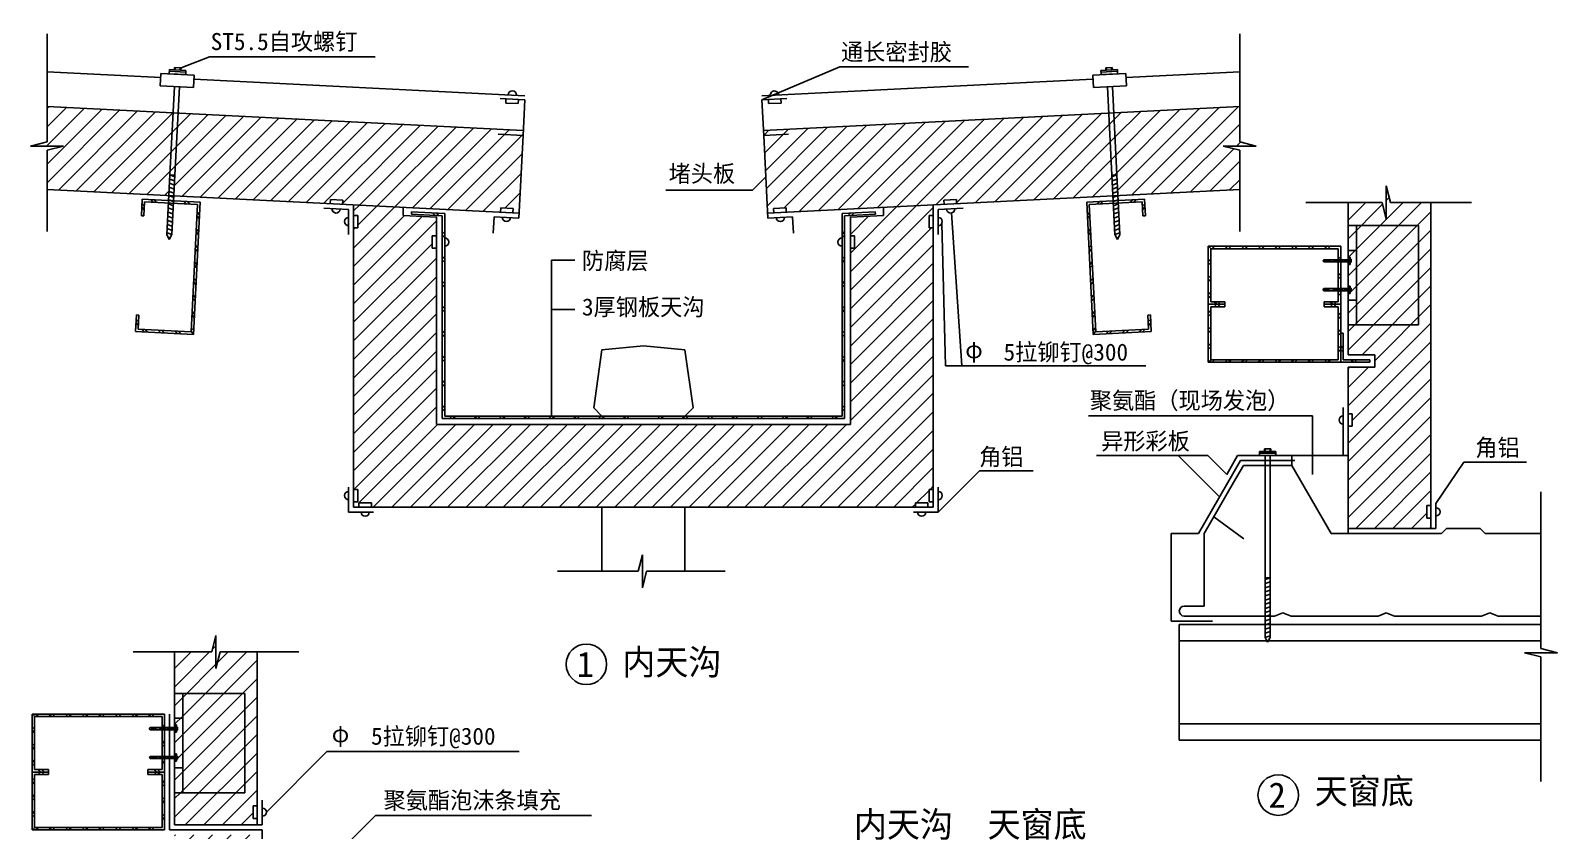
# Model space of a CAD drawing. Header units: metres. Extents: x 4884 to 23396, y 1213 to 25629.
# Drawn here: x 4956 to 23396, y 15963 to 25629 of the extents above; entities that cross this region are included whole.
import ezdxf

# ---------------------------------------------------------------- set-up
doc = ezdxf.new("R2010")
doc.units = ezdxf.units.M
for name, color, linetype in [('1', 2, 'Continuous'), ('2', 3, 'Continuous'), ('4', 5, 'Continuous'), ('5', 6, 'Continuous')]:
    doc.layers.add(name, color=color, linetype=linetype)
pattern_1 = [(45, (0, 0), (-112.2532, 112.2532), [])]

msp = doc.modelspace()

# ---------------------------------------------------------------- hatches: boundary and pattern name
at = {"layer": '5'}
h = msp.add_hatch(dxfattribs=at)
h.set_pattern_fill('U', scale=50)
h.set_pattern_definition(pattern_1)
h.paths.add_polyline_path([(6627.24, 23634.97), (6639.73, 23884.65), (6677.18, 24633.72), (5156.11, 24709.77), (5156.11, 24283.25), (4956.11, 24233.25), (5356.11, 24233.25), (5156.11, 24183.25), (5156.11, 23708.52)])
h.paths.add_polyline_path([(6737.11, 24630.72), (6677.18, 24633.72), (6639.88, 23887.78), (6643.18, 23884.48), (6699.65, 23881.66)])
h.paths.add_polyline_path([(6737.11, 24630.72), (6699.65, 23881.66), (6687.17, 23631.97), (8575.39, 23537.56), (8577.89, 23587.5), (8727.7, 23580), (8725.2, 23530.07), (10632.12, 23434.72), (10634.62, 23484.79), (10784.44, 23477.3), (10781.93, 23427.23), (10855.57, 23423.55), (10857.53, 23425.51), (10904.37, 24362.28), (10907.37, 24422.21)])
h = msp.add_hatch(dxfattribs=at)
h.set_pattern_fill('_U', scale=50)
h.set_pattern_definition(pattern_1)
h.paths.add_polyline_path([(13807.49, 24422.21), (13810.49, 24362.28), (13857.33, 23425.51), (13859.29, 23423.55), (13932.93, 23427.23), (13930.42, 23477.3), (14080.23, 23484.79), (14082.74, 23434.72), (15989.66, 23530.07), (15987.16, 23580), (16136.97, 23587.5), (16139.47, 23537.56), (18027.69, 23631.97), (18015.21, 23881.66), (17977.75, 24630.72)])
h.paths.add_polyline_path([(18037.68, 24633.72), (17977.75, 24630.72), (18015.21, 23881.66), (18071.68, 23884.48), (18074.98, 23887.78)])
h.paths.add_polyline_path([(19558.75, 23708.52), (19558.75, 24183.25), (19358.75, 24233.25), (19758.75, 24233.25), (19558.75, 24283.25), (19558.75, 24709.77), (18037.68, 24633.72), (18075.13, 23884.65), (18087.62, 23634.97)])
h = msp.add_hatch(dxfattribs=at)
h.set_pattern_fill('_U', scale=50)
h.set_pattern_definition(pattern_1)
h.paths.add_polyline_path([(21868.78, 23551.71), (21379.42, 23551.71), (21329.42, 23751.71), (21329.42, 23351.71), (21279.42, 23551.71), (20868.78, 23551.71), (20868.78, 23271.62), (21718.78, 23271.62), (21718.78, 22071.62), (20868.78, 22071.62), (20868.78, 21711.62), (21188.78, 21711.62), (21188.78, 21561.62), (20868.78, 21561.62), (20868.78, 20998.72), (20918.78, 20998.72), (20918.78, 20848.72), (20868.78, 20848.72), (20868.78, 19613.72), (21668.78, 19613.72), (21868.78, 19613.72), (21868.78, 19738.72), (21818.78, 19738.72), (21818.78, 19888.72), (21868.78, 19888.72)])
h.paths.add_polyline_path([(21718.78, 22071.62), (21718.78, 23271.62), (20968.78, 23271.62), (20968.78, 22071.62)])
h.paths.add_polyline_path([(20868.78, 22971.62), (20968.78, 22971.62), (20968.78, 23271.62), (20868.78, 23271.62)])
h.paths.add_polyline_path([(20868.78, 22541.62), (20891.28, 22541.62), (20891.28, 22514.62), (20904.78, 22514.62), (20904.78, 22478.62), (20891.28, 22478.62), (20891.28, 22451.62), (20868.78, 22451.62), (20868.78, 22371.62), (20968.78, 22371.62), (20968.78, 22971.62), (20868.78, 22971.62), (20868.78, 22891.62), (20891.28, 22891.62), (20891.28, 22864.62), (20904.78, 22864.62), (20904.78, 22828.62), (20891.28, 22828.62), (20891.28, 22801.62), (20868.78, 22801.62)])
h.paths.add_polyline_path([(20968.78, 22371.62), (20868.78, 22371.62), (20868.78, 22071.62), (20968.78, 22071.62)])
h = msp.add_hatch(dxfattribs=at)
h.set_pattern_fill('U', scale=50)
h.set_pattern_definition(pattern_1)
h.paths.add_polyline_path([(15642.43, 19870.33), (15642.43, 19920.33), (15807.43, 19920.33), (15807.43, 20085.33), (15857.43, 20085.33), (15857.43, 23246.04), (15807.43, 23246.04), (15807.43, 23396.04), (15857.43, 23396.04), (15857.43, 23523.46), (15257.43, 23493.46), (15257.43, 23393.33), (14857.43, 23373.33), (14857.43, 23147.37), (14907.43, 23147.37), (14907.43, 22997.37), (14857.43, 22997.37), (14857.43, 20870.33), (9857.43, 20870.33), (9857.43, 22997.37), (9807.43, 22997.37), (9807.43, 23147.37), (9857.43, 23147.37), (9857.43, 23373.33), (9457.43, 23393.33), (9457.43, 23437.03), (9398.03, 23496.43), (8857.43, 23523.46), (8857.43, 23396.04), (8907.43, 23396.04), (8907.43, 23246.04), (8857.43, 23246.04), (8857.43, 20085.33), (8907.43, 20085.33), (8907.43, 19920.33), (9072.43, 19920.33), (9072.43, 19870.33)])
h = msp.add_hatch(dxfattribs=at)
h.set_pattern_fill('_U', scale=50)
h.set_pattern_definition(pattern_1)
h.paths.add_polyline_path([(6794.65, 16419.98), (7544.65, 16419.98), (7544.65, 17619.98), (6794.65, 17619.98)])
h.paths.add_polyline_path([(7544.65, 17619.98), (7544.65, 16419.98), (6694.65, 16419.98), (6694.65, 16029.98), (7694.65, 16029.98), (7694.65, 16109.83), (7644.65, 16109.83), (7644.65, 16259.83), (7694.65, 16259.83), (7694.65, 18119.98), (7244.67, 18119.98), (7194.67, 17919.98), (7194.67, 18319.98), (7144.67, 18119.98), (6694.65, 18119.98), (6694.65, 17619.98)])
h.paths.add_polyline_path([(7544.65, 15679.55), (7544.65, 14479.55), (6694.65, 14479.55), (6694.65, 11034.98), (7151.85, 11034.98), (7153.16, 11036.3), (7202.83, 11234.98), (7202.83, 10834.98), (7252.83, 11034.98), (7694.65, 11034.98), (7694.65, 15909.98), (6694.65, 15909.98), (6694.65, 15679.55)])
h.paths.add_polyline_path([(6794.65, 14479.55), (7544.65, 14479.55), (7544.65, 15679.55), (6794.65, 15679.55)])
h = msp.add_hatch(dxfattribs=at)
h.set_pattern_fill('_U', scale=50)
h.set_pattern_definition(pattern_1)
h.paths.add_polyline_path([(6794.65, 17619.98), (6694.65, 17619.98), (6694.65, 17319.98), (6794.65, 17319.98)])
h.paths.add_polyline_path([(6794.65, 17319.98), (6694.65, 17319.98), (6694.65, 17239.98), (6717.15, 17239.98), (6717.15, 17212.98), (6730.65, 17212.98), (6730.65, 17176.98), (6717.15, 17176.98), (6717.15, 17149.98), (6694.65, 17149.98), (6694.65, 16889.98), (6717.15, 16889.98), (6717.15, 16862.98), (6730.65, 16862.98), (6730.65, 16826.98), (6717.15, 16826.98), (6717.15, 16799.98), (6694.65, 16799.98), (6694.65, 16719.98), (6794.65, 16719.98)])
h.paths.add_polyline_path([(6794.65, 16719.98), (6694.65, 16719.98), (6694.65, 16419.98), (6794.65, 16419.98)])
h.paths.add_polyline_path([(6794.65, 15679.55), (6694.65, 15679.55), (6694.65, 15379.55), (6794.65, 15379.55)])
h.paths.add_polyline_path([(6794.65, 15379.55), (6694.65, 15379.55), (6694.65, 15299.55), (6717.15, 15299.55), (6717.15, 15272.55), (6730.65, 15272.55), (6730.65, 15236.55), (6717.15, 15236.55), (6717.15, 15209.55), (6694.65, 15209.55), (6694.65, 14949.55), (6717.15, 14949.55), (6717.15, 14922.55), (6730.65, 14922.55), (6730.65, 14886.55), (6717.15, 14886.55), (6717.15, 14859.55), (6694.65, 14859.55), (6694.65, 14779.55), (6794.65, 14779.55)])
h.paths.add_polyline_path([(6794.65, 14779.55), (6694.65, 14779.55), (6694.65, 14479.55), (6794.65, 14479.55)])

# ---------------------------------------------------------------- linework, layer by layer
for p, q in [((6639.73, 23884.65), (6693.16, 24953.32)), ((6699.65, 23881.66), (6753.09, 24950.32)), ((18015.21, 23881.66), (17961.77, 24950.32)), ((18075.13, 23884.65), (18021.7, 24953.32)), ((10925.84, 24791.75), (10626.22, 24806.73)), ((10904.37, 24362.28), (10925.84, 24791.75)), ((13789.01, 24791.75), (14088.64, 24806.73)), ((13810.49, 24362.28), (13789.01, 24791.75)), ((6643.18, 23884.48), (6639.88, 23887.78)), ((18071.68, 23884.48), (18074.98, 23887.78)), ((21718.78, 23271.62), (20868.78, 23271.62)), ((20968.78, 22071.62), (20968.78, 23271.62)), ((21718.78, 22071.62), (21718.78, 23271.62)), ((20968.78, 22971.62), (20868.78, 22971.62)), ((20968.78, 22371.62), (20868.78, 22371.62)), ((21718.78, 22071.62), (20868.78, 22071.62)), ((19866.34, 19017.12), (19866.34, 20493.72)), ((19926.34, 19017.12), (19926.34, 20493.72)), ((7544.65, 17619.98), (6694.65, 17619.98)), ((6794.65, 16419.98), (6794.65, 17619.98)), ((7544.65, 16419.98), (7544.65, 17619.98)), ((6794.65, 17319.98), (6694.65, 17319.98)), ((6794.65, 16719.98), (6694.65, 16719.98)), ((7544.65, 16419.98), (6694.65, 16419.98))]:
    msp.add_line(p, q)
at = {"layer": '1'}
for p, q in [((10907.37, 24422.21), (5156.11, 24709.77)), ((13807.49, 24422.21), (19558.75, 24709.77)), ((10904.37, 24362.28), (10604.75, 24377.26)), ((10904.37, 24362.28), (10854.43, 23363.53)), ((13810.49, 24362.28), (14110.11, 24377.26)), ((13810.49, 24362.28), (13860.43, 23363.53)), ((10857.43, 23423.46), (5156.11, 23708.52)), ((13857.43, 23423.46), (19558.75, 23708.52)), ((8797.43, 23466.38), (8497.43, 23481.38)), ((8797.43, 23466.38), (8797.43, 23166.01)), ((8857.43, 23523.46), (8857.43, 19870.33)), ((9457.43, 23493.46), (9457.43, 23393.33)), ((15257.43, 23493.46), (15257.43, 23393.33)), ((15857.43, 23523.46), (15857.43, 19870.33)), ((15917.43, 23466.38), (16217.43, 23481.38)), ((15917.43, 23466.38), (15917.43, 23166.01)), ((20868.78, 21711.62), (20868.78, 23551.71)), ((21868.78, 19613.72), (21868.78, 23551.71)), ((9857.43, 23373.33), (9457.43, 23393.33)), ((9857.43, 23373.33), (9857.43, 20870.33)), ((10554.81, 23378.51), (10544.82, 23178.76)), ((10854.43, 23363.53), (10554.81, 23378.51)), ((13860.43, 23363.53), (14160.05, 23378.51)), ((14160.05, 23378.51), (14170.04, 23178.76)), ((14857.43, 23373.33), (15257.43, 23393.33)), ((14857.43, 23373.33), (14857.43, 20870.33)), ((20868.78, 19613.72), (20868.78, 21561.62)), ((20808.78, 20493.72), (20808.78, 21073.72)), ((9857.43, 20870.33), (14857.43, 20870.33)), ((19533.46, 20493.72), (19402.1, 20266.22)), ((19533.46, 20493.72), (20808.78, 20493.72)), ((19568.1, 20433.72), (19060, 19553.72)), ((19602.74, 20373.72), (19484.37, 20168.72)), ((19568.1, 20433.72), (20224.58, 20433.72)), ((19602.74, 20373.72), (20189.94, 20373.72)), ((20189.94, 20373.72), (20663.39, 19553.72)), ((8797.43, 20110.33), (8797.43, 19810.33)), ((15917.43, 20110.33), (15917.43, 19810.33)), ((8797.43, 19810.33), (9097.43, 19810.33)), ((8857.43, 19870.33), (15857.43, 19870.33)), ((15917.43, 19810.33), (15617.43, 19810.33)), ((21928.78, 19613.72), (21928.78, 19913.72)), ((18729.29, 18494.29), (18729.29, 19553.72)), ((19060, 19553.72), (18729.29, 19553.72)), ((20663.39, 19553.72), (21994.74, 19553.72)), ((21668.78, 19613.72), (21928.78, 19613.72)), ((22054.74, 19613.72), (21994.74, 19553.72)), ((22054.74, 19613.72), (22464.74, 19613.72)), ((22464.74, 19613.72), (22524.74, 19553.72)), ((22524.74, 19553.72), (23196.34, 19553.72)), ((19129.29, 19013.72), (19129.29, 18673.72)), ((18889.29, 18673.72), (19129.29, 18673.72)), ((19229.29, 18494.29), (18729.29, 18494.29)), ((18889.29, 18553.72), (19979.29, 18553.72)), ((19979.29, 18553.72), (20079.29, 18593.72)), ((20079.29, 18593.72), (20179.29, 18553.72)), ((20179.29, 18553.72), (21229.29, 18553.72)), ((21229.29, 18553.72), (21329.29, 18593.72)), ((21329.29, 18593.72), (21429.29, 18553.72)), ((21429.29, 18553.72), (22479.29, 18553.72)), ((22479.29, 18553.72), (22579.29, 18593.72)), ((22579.29, 18593.72), (22679.29, 18553.72)), ((22679.29, 18553.72), (23196.34, 18553.72)), ((6694.65, 18119.98), (6694.65, 16029.98)), ((7694.65, 18119.98), (7694.65, 16029.98)), ((6634.65, 17369.98), (6634.65, 15969.98)), ((7754.65, 16329.98), (7754.65, 16029.98)), ((7754.65, 15969.98), (6634.65, 15969.98)), ((7754.65, 16029.98), (7454.65, 16029.98)), ((7754.65, 15969.98), (7754.65, 15014.98))]:
    msp.add_line(p, q, dxfattribs=at)
msp.add_arc((18889.29, 18613.72), 60, 90, 270, dxfattribs=at)
at = {"layer": '2'}
for p, q in [((5156.11, 25590.49), (5156.11, 24283.25)), ((19558.75, 25590.49), (19558.75, 24283.25)), ((6774.56, 25179.54), (7116.21, 25309.9)), ((9116.41, 25309.9), (7116.21, 25309.9)), ((6528.37, 25061.68), (5156.11, 25130.3)), ((6523.37, 24961.81), (6530.86, 25111.62)), ((6530.86, 25111.62), (6930.36, 25091.65)), ((6633.24, 25156.56), (6630.74, 25106.63)), ((6830.49, 25096.64), (6630.74, 25106.63)), ((6831.99, 25126.6), (6632.24, 25136.59)), ((6832.99, 25146.58), (6633.24, 25156.56)), ((6694.66, 25183.53), (6693.16, 25153.57)), ((6774.56, 25179.54), (6694.66, 25183.53)), ((6704.65, 25183.03), (6703.15, 25153.07)), ((6764.57, 25180.03), (6763.07, 25150.07)), ((6774.56, 25179.54), (6773.06, 25149.57)), ((6832.99, 25146.58), (6830.49, 25096.64)), ((6922.87, 24941.83), (6930.36, 25091.65)), ((13789.01, 24791.75), (14731.38, 25188.9)), ((16283.46, 25188.9), (14731.38, 25188.9)), ((18184, 25111.62), (17784.49, 25091.65)), ((17791.99, 24941.83), (17784.49, 25091.65)), ((17881.87, 25146.58), (18081.62, 25156.56)), ((17881.87, 25146.58), (17884.37, 25096.64)), ((17882.87, 25126.6), (18082.62, 25136.59)), ((17884.37, 25096.64), (18084.12, 25106.63)), ((17940.3, 25179.54), (18020.2, 25183.53)), ((17940.3, 25179.54), (17941.8, 25149.57)), ((17950.29, 25180.03), (17951.79, 25150.07)), ((18010.21, 25183.03), (18011.71, 25153.07)), ((18020.2, 25183.53), (18021.7, 25153.57)), ((18081.62, 25156.56), (18084.12, 25106.63)), ((18191.49, 24961.81), (18184, 25111.62)), ((18186.49, 25061.68), (19558.75, 25130.3)), ((6523.37, 24961.81), (6922.87, 24941.83)), ((10925.84, 24841.81), (6927.87, 25041.71)), ((13789.01, 24841.81), (17786.99, 25041.71)), ((18191.49, 24961.81), (17791.99, 24941.83)), ((10697.7, 24803.22), (10695.2, 24753.28)), ((10845.02, 24745.79), (10695.2, 24753.28)), ((10847.51, 24795.73), (10845.02, 24745.79)), ((13867.35, 24795.73), (13869.84, 24745.79)), ((13869.84, 24745.79), (14019.66, 24753.28)), ((14017.16, 24803.22), (14019.66, 24753.28)), ((4956.11, 24233.25), (5156.11, 24283.25)), ((4956.11, 24233.25), (5356.11, 24233.25)), ((5156.11, 24183.25), (5356.11, 24233.25)), ((5156.11, 24183.25), (5156.11, 23199.27)), ((5156.11, 24183.25), (5156.11, 23199.27)), ((19558.75, 24183.25), (19358.75, 24233.25)), ((19758.75, 24233.25), (19358.75, 24233.25)), ((19758.75, 24233.25), (19558.75, 24283.25)), ((19558.75, 24183.25), (19558.75, 23199.27)), ((19558.75, 24183.25), (19558.75, 23199.27)), ((6639.73, 23884.65), (6603.77, 23165.55)), ((6696.16, 23811.74), (6637.23, 23834.72)), ((6698.65, 23861.68), (6639.73, 23884.65)), ((6639.73, 23884.65), (6699.65, 23881.66)), ((6699.65, 23881.66), (6663.7, 23162.56)), ((13835.46, 23862.91), (13673.41, 23700.86)), ((18075.13, 23884.65), (18015.21, 23881.66)), ((18015.21, 23881.66), (18051.16, 23162.56)), ((18016.21, 23861.68), (18075.13, 23884.65)), ((18018.7, 23811.74), (18077.63, 23834.72)), ((18075.13, 23884.65), (18111.09, 23165.55)), ((6686.17, 23611.99), (6627.24, 23634.97)), ((6688.67, 23661.93), (6629.74, 23684.9)), ((6691.16, 23711.87), (6632.24, 23734.84)), ((6693.66, 23761.81), (6634.73, 23784.78)), ((12626.82, 23700.86), (13673.41, 23700.86)), ((18021.2, 23761.81), (18080.13, 23784.78)), ((18023.7, 23711.87), (18082.62, 23734.84)), ((18026.19, 23661.93), (18085.12, 23684.9)), ((18028.69, 23611.99), (18087.62, 23634.97)), ((21379.42, 23551.71), (21329.42, 23751.71)), ((21329.42, 23351.71), (21329.42, 23751.71)), ((6676.18, 23412.24), (6617.26, 23435.21)), ((6678.68, 23462.18), (6619.75, 23485.15)), ((6681.18, 23512.12), (6622.25, 23535.09)), ((6683.67, 23562.06), (6624.75, 23585.03)), ((8575.39, 23537.56), (8577.89, 23587.5)), ((8577.89, 23587.5), (8727.7, 23580)), ((8725.2, 23530.07), (8727.7, 23580)), ((10632.13, 23434.86), (10634.62, 23484.79)), ((10634.62, 23484.79), (10784.44, 23477.3)), ((10781.94, 23427.36), (10784.44, 23477.3)), ((14080.23, 23484.79), (13930.42, 23477.3)), ((13932.92, 23427.36), (13930.42, 23477.3)), ((14082.73, 23434.86), (14080.23, 23484.79)), ((16136.97, 23587.5), (15987.16, 23580)), ((15989.66, 23530.07), (15987.16, 23580)), ((16076.89, 23424.79), (16204.72, 21577.65)), ((16139.47, 23537.56), (16136.97, 23587.5)), ((18031.19, 23562.06), (18090.11, 23585.03)), ((18033.68, 23512.12), (18092.61, 23535.09)), ((18036.18, 23462.18), (18095.11, 23485.15)), ((18038.68, 23412.24), (18097.6, 23435.21)), ((20358.15, 23551.71), (21279.42, 23551.71)), ((21329.42, 23351.71), (21279.42, 23551.71)), ((21379.42, 23551.71), (22358.15, 23551.71)), ((21379.42, 23551.71), (22358.15, 23551.71)), ((6666.19, 23212.49), (6607.27, 23235.46)), ((6668.69, 23262.43), (6609.76, 23285.4)), ((6671.19, 23312.37), (6612.26, 23335.34)), ((6673.68, 23362.31), (6614.76, 23385.28)), ((8857.43, 23396.04), (8907.43, 23396.04)), ((8857.43, 23246.04), (8907.43, 23246.04)), ((8907.43, 23396.04), (8907.43, 23246.04)), ((15807.43, 23396.04), (15807.43, 23246.04)), ((15857.43, 23396.04), (15807.43, 23396.04)), ((15857.43, 23246.04), (15807.43, 23246.04)), ((15960.53, 23295.84), (16004.05, 21577.65)), ((18041.17, 23362.31), (18100.1, 23385.28)), ((18043.67, 23312.37), (18102.6, 23335.34)), ((18046.17, 23262.43), (18105.09, 23285.4)), ((18048.66, 23212.49), (18107.59, 23235.46)), ((6630.74, 23104.13), (6603.77, 23165.55)), ((6663.7, 23162.56), (6604.77, 23185.53)), ((6640.16, 23120.82), (6619.95, 23128.7)), ((6663.7, 23162.56), (6630.74, 23104.13)), ((9807.43, 22997.37), (9807.43, 23147.37)), ((9857.43, 23147.37), (9807.43, 23147.37)), ((14857.43, 23147.37), (14907.43, 23147.37)), ((14907.43, 22997.37), (14907.43, 23147.37)), ((18051.16, 23162.56), (18110.09, 23185.53)), ((18051.16, 23162.56), (18084.12, 23104.13)), ((18074.7, 23120.82), (18094.91, 23128.7)), ((18084.12, 23104.13), (18111.09, 23165.55)), ((9857.43, 22997.37), (9807.43, 22997.37)), ((14857.43, 22997.37), (14907.43, 22997.37)), ((20891.28, 22891.62), (20868.78, 22891.62)), ((20868.78, 22891.62), (20868.78, 22801.62)), ((20882.28, 22891.62), (20882.28, 22801.62)), ((20891.28, 22891.62), (20891.28, 22801.62)), ((11248.32, 22856.39), (11528.39, 22856.39)), ((11248.32, 20970.33), (11248.32, 22856.39)), ((20576.28, 22860.12), (20561.28, 22846.62)), ((20561.28, 22846.62), (20576.28, 22833.12)), ((20689.12, 22833.12), (20568.78, 22853.37)), ((20868.78, 22860.12), (20576.28, 22860.12)), ((20868.78, 22833.12), (20576.28, 22833.12)), ((20689.12, 22860.12), (20689.12, 22833.12)), ((20891.28, 22801.62), (20868.78, 22801.62)), ((20904.78, 22864.62), (20891.28, 22864.62)), ((20904.78, 22860.12), (20891.28, 22860.12)), ((20904.78, 22833.12), (20891.28, 22833.12)), ((20904.78, 22828.62), (20891.28, 22828.62)), ((20904.78, 22864.62), (20904.78, 22828.62)), ((20576.28, 22510.12), (20561.28, 22496.62)), ((20689.12, 22483.12), (20568.78, 22503.37)), ((20868.78, 22510.12), (20576.28, 22510.12)), ((20689.12, 22510.12), (20689.12, 22483.12)), ((20891.28, 22541.62), (20868.78, 22541.62)), ((20868.78, 22541.62), (20868.78, 22451.62)), ((20882.28, 22541.62), (20882.28, 22451.62)), ((20891.28, 22541.62), (20891.28, 22451.62)), ((20904.78, 22514.62), (20891.28, 22514.62)), ((20904.78, 22510.12), (20891.28, 22510.12)), ((20904.78, 22514.62), (20904.78, 22478.62)), ((20561.28, 22496.62), (20576.28, 22483.12)), ((20868.78, 22483.12), (20576.28, 22483.12)), ((20891.28, 22451.62), (20868.78, 22451.62)), ((20904.78, 22483.12), (20891.28, 22483.12)), ((20904.78, 22478.62), (20891.28, 22478.62)), ((11248.32, 22256.39), (11528.39, 22256.39)), ((11757.43, 21070.33), (11857.43, 21770.33)), ((11857.43, 21770.33), (12357.43, 21820.33)), ((12357.43, 21820.33), (12857.43, 21770.33)), ((12857.43, 21770.33), (12957.43, 21070.33)), ((16004.05, 21577.65), (18426.47, 21577.65)), ((11857.43, 20970.33), (11757.43, 21070.33)), ((12957.62, 21069.02), (12857.62, 20969.02)), ((17732.74, 20974.95), (20437.42, 20974.95)), ((20437.42, 20974.95), (20437.42, 20262.75)), ((20868.78, 20998.72), (20918.78, 20998.72)), ((20868.78, 20848.72), (20918.78, 20848.72)), ((20918.78, 20848.72), (20918.78, 20998.72)), ((17829.45, 20493.72), (19174.6, 20493.72)), ((19314.05, 19993.72), (18814.05, 20493.72)), ((19402.1, 20266.22), (19174.6, 20493.72)), ((19796.34, 20543.72), (19996.34, 20543.72)), ((19796.34, 20543.72), (19796.34, 20493.72)), ((19796.34, 20523.72), (19996.34, 20523.72)), ((19796.34, 20493.72), (19996.34, 20493.72)), ((19856.34, 20573.72), (19856.34, 20543.72)), ((19856.34, 20573.72), (19936.34, 20573.72)), ((19866.34, 20573.72), (19866.34, 20543.72)), ((19926.34, 20573.72), (19926.34, 20543.72)), ((19936.34, 20573.72), (19936.34, 20543.72)), ((19996.34, 20543.72), (19996.34, 20493.72)), ((15917.43, 19810.33), (16417.43, 20310.33)), ((16417.43, 20310.33), (17064.71, 20310.33)), ((21928.78, 19913.72), (22265.81, 20413.72)), ((23024.03, 20413.72), (22265.81, 20413.72)), ((19484.37, 20168.72), (19129.29, 19553.72)), ((8857.43, 20085.33), (8907.43, 20085.33)), ((8857.43, 19935.33), (8907.43, 19935.33)), ((8907.43, 20085.33), (8907.43, 19935.33)), ((8922.43, 19870.33), (8922.43, 19920.33)), ((8922.43, 19920.33), (9072.43, 19920.33)), ((9072.43, 19870.33), (9072.43, 19920.33)), ((15792.43, 19920.33), (15642.43, 19920.33)), ((15642.43, 19870.33), (15642.43, 19920.33)), ((15792.43, 19870.33), (15792.43, 19920.33)), ((15857.43, 20085.33), (15807.43, 20085.33)), ((15807.43, 20085.33), (15807.43, 19935.33)), ((15857.43, 19935.33), (15807.43, 19935.33)), ((23196.34, 20053.72), (23196.34, 18160.87)), ((11857.43, 19870.33), (11857.43, 19095.1)), ((12857.43, 19870.33), (12857.43, 19095.1)), ((21818.78, 19888.72), (21818.78, 19738.72)), ((21868.78, 19888.72), (21818.78, 19888.72)), ((21868.78, 19738.72), (21818.78, 19738.72)), ((19129.29, 19013.72), (19129.29, 19553.72)), ((21668.78, 19613.72), (20868.78, 19613.72)), ((12345.15, 19295.1), (12295.15, 19095.1)), ((12345.15, 19295.1), (12345.15, 18895.1)), ((11321.66, 19095.1), (12295.15, 19095.1)), ((12395.15, 19095.1), (12345.15, 18895.1)), ((12395.15, 19095.1), (13321.66, 19095.1)), ((12395.15, 19095.1), (13345.13, 19095.1)), ((19866.34, 19017.12), (19866.34, 18297.12)), ((19866.34, 18997.12), (19926.34, 19017.12)), ((19926.34, 19017.12), (19866.34, 19017.12)), ((19926.34, 19017.12), (19926.34, 18297.12)), ((19866.34, 18947.12), (19926.34, 18967.12)), ((19866.34, 18897.12), (19926.34, 18917.12)), ((19866.34, 18847.12), (19926.34, 18867.12)), ((19866.34, 18797.12), (19926.34, 18817.12)), ((19866.34, 18747.12), (19926.34, 18767.12)), ((19866.34, 18697.12), (19926.34, 18717.12)), ((19866.34, 18647.12), (19926.34, 18667.12)), ((18829.29, 18453.72), (23196.34, 18453.72)), ((18829.29, 17053.72), (18829.29, 18453.72)), ((19866.34, 18597.12), (19926.34, 18617.12)), ((19866.34, 18547.12), (19926.34, 18567.12)), ((19866.34, 18497.12), (19926.34, 18517.12)), ((19866.34, 18447.12), (19926.34, 18467.12)), ((7194.67, 18319.98), (7144.67, 18119.98)), ((7194.67, 18319.98), (7194.67, 17919.98)), ((19866.34, 18397.12), (19926.34, 18417.12)), ((19866.34, 18347.12), (19926.34, 18367.12)), ((19866.34, 18297.12), (19926.34, 18317.12)), ((19866.34, 18297.12), (19896.34, 18237.12)), ((19887.77, 18254.26), (19908.34, 18261.12)), ((19896.34, 18237.12), (19926.34, 18297.12)), ((6194.65, 18119.98), (7144.67, 18119.98)), ((7244.67, 18119.98), (7194.67, 17919.98)), ((7244.67, 18119.98), (8194.65, 18119.98)), ((7244.67, 18119.98), (8194.65, 18119.98)), ((18829.29, 18253.72), (23196.34, 18253.72)), ((23196.34, 18060.87), (22996.34, 18110.87)), ((23396.34, 18110.87), (22996.34, 18110.87)), ((23396.34, 18110.87), (23196.34, 18160.87)), ((23196.34, 18060.87), (23196.34, 16553.72)), ((23196.34, 18060.87), (23196.34, 17076.88)), ((6402.15, 17208.48), (6387.15, 17194.98)), ((6387.15, 17194.98), (6402.15, 17181.48)), ((6514.98, 17181.48), (6394.65, 17201.73)), ((6694.65, 17208.48), (6402.15, 17208.48)), ((6694.65, 17181.48), (6402.15, 17181.48)), ((6514.98, 17208.48), (6514.98, 17181.48)), ((6717.15, 17239.98), (6694.65, 17239.98)), ((6694.65, 17239.98), (6694.65, 17149.98)), ((6717.15, 17149.98), (6694.65, 17149.98)), ((6708.15, 17239.98), (6708.15, 17149.98)), ((6717.15, 17239.98), (6717.15, 17149.98)), ((6730.65, 17212.98), (6717.15, 17212.98)), ((6730.65, 17208.48), (6717.15, 17208.48)), ((6730.65, 17181.48), (6717.15, 17181.48)), ((6730.65, 17176.98), (6717.15, 17176.98)), ((6730.65, 17212.98), (6730.65, 17176.98)), ((18829.29, 17253.72), (23196.34, 17253.72)), ((18829.29, 17053.72), (23196.34, 17053.72)), ((6402.15, 16858.48), (6387.15, 16844.98)), ((6387.15, 16844.98), (6402.15, 16831.48)), ((6514.98, 16831.48), (6394.65, 16851.73)), ((6694.65, 16858.48), (6402.15, 16858.48)), ((6694.65, 16831.48), (6402.15, 16831.48)), ((6514.98, 16858.48), (6514.98, 16831.48)), ((6717.15, 16889.98), (6694.65, 16889.98)), ((6694.65, 16889.98), (6694.65, 16799.98)), ((6717.15, 16799.98), (6694.65, 16799.98)), ((6708.15, 16889.98), (6708.15, 16799.98)), ((6717.15, 16889.98), (6717.15, 16799.98)), ((6730.65, 16862.98), (6717.15, 16862.98)), ((6730.65, 16858.48), (6717.15, 16858.48)), ((6730.65, 16831.48), (6717.15, 16831.48)), ((6730.65, 16826.98), (6717.15, 16826.98)), ((6730.65, 16862.98), (6730.65, 16826.98)), ((7804.56, 16184.83), (8536.19, 16916.46)), ((8536.19, 16916.46), (10857.49, 16916.46)), ((7644.65, 16259.83), (7644.65, 16109.83)), ((7694.65, 16259.83), (7644.65, 16259.83)), ((7694.65, 16109.83), (7644.65, 16109.83)), ((7826.54, 14848.53), (9123, 16144.98)), ((9123, 16144.98), (11729.78, 16144.98))]:
    msp.add_line(p, q, dxfattribs=at)
for centre, start, end in [((10775.1, 24849.35), 357.14, 177.14), ((13939.76, 24849.35), 2.86, 182.86), ((8647.3, 23473.91), 177.14, 357.14), ((16067.56, 23473.91), 182.86, 2.86), ((8797.52, 23321.04), 90, 270), ((10704.04, 23371.19), 177.14, 357.14), ((14010.82, 23371.19), 182.86, 2.86), ((15917.34, 23321.04), 270, 90), ((9957.43, 23072.37), 270, 90), ((14757.43, 23072.37), 90, 270), ((20808.78, 20923.72), 90, 270), ((8797.43, 20010.33), 90, 270), ((15917.43, 20010.33), 270, 90), ((8997.43, 19810.33), 180, 0), ((15717.43, 19810.33), 180, 0), ((21928.78, 19813.72), 270, 90), ((7754.56, 16184.83), 270, 90)]:
    msp.add_arc(centre, 50, start, end, dxfattribs=at)
at = {"layer": '4'}
for centre in [(11668.68, 17971.06), (20024.62, 16390.99)]:
    msp.add_circle(centre, 244.99, dxfattribs=at)
at = {"layer": '5'}
for p, q in [((6304.65, 23591.02), (6294.66, 23391.27)), ((6328.29, 23463.19), (6299.83, 23494.65)), ((6330.41, 23505.56), (6301.95, 23537.03)), ((7003.77, 23556.06), (6304.65, 23591.02)), ((6333.11, 23559.56), (6324.62, 23389.77)), ((6972.31, 23527.6), (6333.11, 23559.56)), ((6436.49, 23554.39), (6408.03, 23585.85)), ((6478.87, 23552.27), (6450.4, 23583.73)), ((6835.99, 23534.42), (6807.53, 23565.88)), ((6878.37, 23532.3), (6849.9, 23563.76)), ((6972.31, 23527.6), (6895.41, 21989.52)), ((7003.77, 23556.06), (6923.87, 21958.06)), ((6996.08, 23402.19), (6967.61, 23433.65)), ((9557.43, 23438.39), (9555.93, 23408.43)), ((9957.43, 23418.39), (9557.43, 23438.39)), ((9844.06, 23394.02), (9812.44, 23425.64)), ((9888.72, 23391.79), (9857.1, 23423.41)), ((14757.43, 23418.39), (15157.43, 23438.39)), ((14826.14, 23391.79), (14857.76, 23423.41)), ((14870.8, 23394.02), (14902.42, 23425.64)), ((15157.43, 23438.39), (15158.93, 23408.43)), ((17711.09, 23556.06), (18410.21, 23591.02)), ((17711.09, 23556.06), (17790.99, 21958.06)), ((17718.78, 23402.19), (17747.24, 23433.65)), ((17742.55, 23527.6), (18381.75, 23559.56)), ((17742.55, 23527.6), (17819.45, 21989.52)), ((17836.49, 23532.3), (17864.96, 23563.76)), ((17878.87, 23534.42), (17907.33, 23565.88)), ((18235.99, 23552.27), (18264.46, 23583.73)), ((18278.37, 23554.39), (18306.83, 23585.85)), ((18381.75, 23559.56), (18390.24, 23389.77)), ((18384.45, 23505.56), (18412.91, 23537.03)), ((18386.57, 23463.19), (18415.03, 23494.65)), ((18410.21, 23591.02), (18420.2, 23391.27)), ((6324.62, 23389.77), (6294.66, 23391.27)), ((6993.96, 23359.82), (6965.5, 23391.28)), ((9927.43, 23389.86), (9555.93, 23408.43)), ((9927.43, 23389.86), (9927.43, 20940.33)), ((9957.43, 23418.39), (9957.43, 20970.33)), ((14757.43, 23418.39), (14757.43, 20970.33)), ((14787.43, 23389.86), (15158.93, 23408.43)), ((14787.43, 23389.86), (14787.43, 20940.33)), ((17720.9, 23359.82), (17749.36, 23391.28)), ((18390.24, 23389.77), (18420.2, 23391.27)), ((6983.97, 23160.07), (6955.51, 23191.53)), ((6986.09, 23202.44), (6957.63, 23233.9)), ((9957.43, 23170.33), (9927.43, 23200.33)), ((9957.43, 23127.91), (9927.43, 23157.91)), ((14757.43, 23170.33), (14787.43, 23200.33)), ((14757.43, 23127.91), (14787.43, 23157.91)), ((17728.77, 23202.44), (17757.23, 23233.9)), ((17730.89, 23160.07), (17759.35, 23191.53)), ((6973.98, 22960.32), (6945.52, 22991.78)), ((6976.1, 23002.69), (6947.64, 23034.15)), ((9957.43, 22870.33), (9927.43, 22900.33)), ((14757.43, 22870.33), (14787.43, 22900.33)), ((17738.76, 23002.69), (17767.22, 23034.15)), ((17740.87, 22960.32), (17769.34, 22991.78)), ((19178.78, 23021.62), (19178.78, 22321.62)), ((20778.78, 23021.62), (19178.78, 23021.62)), ((19178.78, 22867.56), (19208.78, 22837.56)), ((19182.29, 23021.62), (19212.29, 22991.62)), ((19208.78, 22991.62), (19208.78, 22351.62)), ((20748.78, 22991.62), (19208.78, 22991.62)), ((19224.72, 23021.62), (19254.72, 22991.62)), ((19382.29, 23021.62), (19412.29, 22991.62)), ((19424.72, 23021.62), (19454.72, 22991.62)), ((19582.29, 23021.62), (19612.29, 22991.62)), ((19624.72, 23021.62), (19654.72, 22991.62)), ((19782.29, 23021.62), (19812.29, 22991.62)), ((19824.72, 23021.62), (19854.72, 22991.62)), ((19982.29, 23021.62), (20012.29, 22991.62)), ((20024.72, 23021.62), (20054.72, 22991.62)), ((20182.29, 23021.62), (20212.29, 22991.62)), ((20224.72, 23021.62), (20254.72, 22991.62)), ((20382.29, 23021.62), (20412.29, 22991.62)), ((20424.72, 23021.62), (20454.72, 22991.62)), ((20582.29, 23021.62), (20612.29, 22991.62)), ((20624.72, 23021.62), (20654.72, 22991.62)), ((20748.78, 22991.62), (20748.78, 22351.62)), ((20748.78, 22897.56), (20778.78, 22867.56)), ((20778.78, 23021.62), (20778.78, 22321.62)), ((6964, 22760.57), (6935.53, 22792.03)), ((6966.12, 22802.94), (6937.65, 22834.4)), ((9957.43, 22827.91), (9927.43, 22857.91)), ((14757.43, 22827.91), (14787.43, 22857.91)), ((17748.74, 22802.94), (17777.21, 22834.4)), ((17750.86, 22760.57), (17779.33, 22792.03)), ((19178.78, 22825.13), (19208.78, 22795.13)), ((20688.78, 22860.12), (20697.78, 22833.12)), ((20711.28, 22860.12), (20720.28, 22833.12)), ((20733.78, 22860.12), (20742.78, 22833.12)), ((20748.78, 22855.13), (20778.78, 22825.13)), ((20748.78, 22697.56), (20778.78, 22667.56)), ((20756.28, 22860.12), (20765.28, 22833.12)), ((20778.78, 22860.12), (20787.78, 22833.12)), ((20801.28, 22860.12), (20810.28, 22833.12)), ((20823.78, 22860.12), (20832.78, 22833.12)), ((20846.28, 22860.12), (20855.28, 22833.12)), ((6954.01, 22560.82), (6925.55, 22592.28)), ((6956.13, 22603.19), (6927.66, 22634.65)), ((9957.43, 22570.33), (9927.43, 22600.33)), ((9957.43, 22527.91), (9927.43, 22557.91)), ((14757.43, 22570.33), (14787.43, 22600.33)), ((14757.43, 22527.91), (14787.43, 22557.91)), ((17758.73, 22603.19), (17787.19, 22634.65)), ((17760.85, 22560.82), (17789.31, 22592.28)), ((19178.78, 22667.56), (19208.78, 22637.56)), ((19178.78, 22625.13), (19208.78, 22595.13)), ((20688.78, 22510.12), (20697.78, 22483.12)), ((20711.28, 22510.12), (20720.28, 22483.12)), ((20733.78, 22510.12), (20742.78, 22483.12)), ((20748.78, 22655.13), (20778.78, 22625.13)), ((20748.78, 22497.56), (20778.78, 22467.56)), ((20756.28, 22510.12), (20765.28, 22483.12)), ((20778.78, 22510.12), (20787.78, 22483.12)), ((20801.28, 22510.12), (20810.28, 22483.12)), ((20823.78, 22510.12), (20832.78, 22483.12)), ((20846.28, 22510.12), (20855.28, 22483.12)), ((6944.02, 22361.07), (6915.56, 22392.53)), ((6946.14, 22403.44), (6917.68, 22434.9)), ((17768.72, 22403.44), (17797.18, 22434.9)), ((17770.84, 22361.07), (17799.3, 22392.53)), ((19178.78, 22467.56), (19208.78, 22437.56)), ((19178.78, 22425.13), (19208.78, 22395.13)), ((19178.78, 21621.62), (19178.78, 22321.62)), ((19378.78, 22321.62), (19178.78, 22321.62)), ((19378.78, 22321.62), (19178.78, 22321.62)), ((19378.78, 22351.62), (19208.78, 22351.62)), ((19252.29, 22351.62), (19282.29, 22321.62)), ((19252.29, 22291.62), (19282.29, 22321.62)), ((19294.72, 22351.62), (19324.72, 22321.62)), ((19294.72, 22291.62), (19324.72, 22321.62)), ((19378.78, 22351.62), (19378.78, 22321.62)), ((19378.78, 22291.62), (19378.78, 22321.62)), ((20748.78, 22351.62), (20578.78, 22351.62)), ((20578.78, 22351.62), (20578.78, 22321.62)), ((20778.78, 22321.62), (20578.78, 22321.62)), ((20778.78, 22321.62), (20578.78, 22321.62)), ((20578.78, 22291.62), (20578.78, 22321.62)), ((20652.29, 22351.62), (20682.29, 22321.62)), ((20652.29, 22291.62), (20682.29, 22321.62)), ((20694.72, 22351.62), (20724.72, 22321.62)), ((20694.72, 22291.62), (20724.72, 22321.62)), ((20748.78, 22455.13), (20778.78, 22425.13)), ((20778.78, 21621.62), (20778.78, 22321.62)), ((6234.73, 22192.77), (6224.75, 21993.02)), ((6260.5, 22107.31), (6232.03, 22138.77)), ((6264.7, 22191.27), (6234.73, 22192.77)), ((6264.7, 22191.27), (6256.21, 22021.48)), ((6934.03, 22161.32), (6905.57, 22192.78)), ((6936.15, 22203.69), (6907.69, 22235.15)), ((9957.43, 22270.33), (9927.43, 22300.33)), ((9957.43, 22227.91), (9927.43, 22257.91)), ((14757.43, 22270.33), (14787.43, 22300.33)), ((14757.43, 22227.91), (14787.43, 22257.91)), ((17778.71, 22203.69), (17807.17, 22235.15)), ((17780.82, 22161.32), (17809.29, 22192.78)), ((18450.16, 22191.27), (18480.13, 22192.77)), ((18450.16, 22191.27), (18458.65, 22021.48)), ((18454.36, 22107.31), (18482.83, 22138.77)), ((18480.13, 22192.77), (18490.11, 21993.02)), ((19178.78, 22218.11), (19208.78, 22248.11)), ((19178.78, 22175.68), (19208.78, 22205.68)), ((19208.78, 21651.62), (19208.78, 22291.62)), ((19378.78, 22291.62), (19208.78, 22291.62)), ((20748.78, 22291.62), (20578.78, 22291.62)), ((20748.78, 21651.62), (20748.78, 22291.62)), ((20748.78, 22188.11), (20778.78, 22218.11)), ((20748.78, 22145.68), (20778.78, 22175.68)), ((6923.87, 21958.06), (6224.75, 21993.02)), ((6258.38, 22064.94), (6229.91, 22096.4)), ((6895.41, 21989.52), (6256.21, 22021.48)), ((6328.13, 21987.85), (6299.66, 22019.31)), ((6370.5, 21985.73), (6342.04, 22017.19)), ((6527.88, 21977.86), (6499.41, 22009.32)), ((6570.25, 21975.74), (6541.79, 22007.2)), ((6727.63, 21967.87), (6699.16, 21999.33)), ((6770, 21965.75), (6741.54, 21997.21)), ((6924.05, 21961.57), (6895.58, 21993.03)), ((6926.17, 22003.94), (6897.7, 22035.4)), ((9957.43, 21970.33), (9927.43, 22000.33)), ((9957.43, 21927.91), (9927.43, 21957.91)), ((14757.43, 21970.33), (14787.43, 22000.33)), ((14757.43, 21927.91), (14787.43, 21957.91)), ((17788.69, 22003.94), (17817.16, 22035.4)), ((17790.81, 21961.57), (17819.28, 21993.03)), ((17790.99, 21958.06), (18490.11, 21993.02)), ((17819.45, 21989.52), (18458.65, 22021.48)), ((17944.86, 21965.75), (17973.32, 21997.21)), ((17987.23, 21967.87), (18015.69, 21999.33)), ((18144.61, 21975.74), (18173.07, 22007.2)), ((18186.98, 21977.86), (18215.45, 22009.32)), ((18344.36, 21985.73), (18372.82, 22017.19)), ((18386.73, 21987.85), (18415.2, 22019.31)), ((18456.48, 22064.94), (18484.94, 22096.4)), ((19178.78, 22018.11), (19208.78, 22048.11)), ((19178.78, 21975.68), (19208.78, 22005.68)), ((20748.78, 21988.11), (20778.78, 22018.11)), ((20748.78, 21945.68), (20778.78, 21975.68)), ((20778.78, 21621.62), (20778.78, 21971.62)), ((20778.78, 21621.62), (20778.78, 21971.62)), ((20808.78, 21971.62), (20778.78, 21971.62)), ((20808.78, 21651.62), (20808.78, 21971.62)), ((19178.78, 21818.11), (19208.78, 21848.11)), ((19178.78, 21775.68), (19208.78, 21805.68)), ((20748.78, 21788.11), (20778.78, 21818.11)), ((20748.78, 21745.68), (20778.78, 21775.68)), ((20778.78, 21818.11), (20808.78, 21788.11)), ((20778.78, 21775.68), (20808.78, 21745.68)), ((9957.43, 21670.33), (9927.43, 21700.33)), ((9957.43, 21627.91), (9927.43, 21657.91)), ((14757.43, 21670.33), (14787.43, 21700.33)), ((14757.43, 21627.91), (14787.43, 21657.91)), ((19178.78, 21621.62), (20778.78, 21621.62)), ((19182.29, 21621.62), (19212.29, 21651.62)), ((20748.78, 21651.62), (19208.78, 21651.62)), ((19224.72, 21621.62), (19254.72, 21651.62)), ((19382.29, 21621.62), (19412.29, 21651.62)), ((19424.72, 21621.62), (19454.72, 21651.62)), ((19582.29, 21621.62), (19612.29, 21651.62)), ((19624.72, 21621.62), (19654.72, 21651.62)), ((19782.29, 21621.62), (19812.29, 21651.62)), ((19824.72, 21621.62), (19854.72, 21651.62)), ((19982.29, 21621.62), (20012.29, 21651.62)), ((20024.72, 21621.62), (20054.72, 21651.62)), ((20182.29, 21621.62), (20212.29, 21651.62)), ((20224.72, 21621.62), (20254.72, 21651.62)), ((20382.29, 21621.62), (20412.29, 21651.62)), ((20424.72, 21621.62), (20454.72, 21651.62)), ((20582.29, 21621.62), (20612.29, 21651.62)), ((20624.72, 21621.62), (20654.72, 21651.62)), ((20778.78, 21621.62), (21128.78, 21621.62)), ((20808.78, 21651.62), (21128.78, 21651.62)), ((20868.78, 21711.62), (21188.78, 21711.62)), ((20902.85, 21651.62), (20932.85, 21621.62)), ((20945.27, 21651.62), (20975.27, 21621.62)), ((21128.78, 21651.62), (21128.78, 21621.62)), ((21188.78, 21711.62), (21188.78, 21561.62)), ((9957.43, 21370.33), (9927.43, 21400.33)), ((14757.43, 21370.33), (14787.43, 21400.33)), ((20868.78, 21561.62), (21188.78, 21561.62)), ((9957.43, 21327.91), (9927.43, 21357.91)), ((14757.43, 21327.91), (14787.43, 21357.91)), ((9957.43, 21070.33), (9927.43, 21100.33)), ((9957.43, 21027.91), (9927.43, 21057.91)), ((14757.43, 21070.33), (14787.43, 21100.33)), ((14757.43, 21027.91), (14787.43, 21057.91)), ((9927.43, 20940.33), (14787.43, 20940.33)), ((9957.43, 20970.33), (14757.43, 20970.33)), ((10045, 20940.33), (10015, 20970.33)), ((10087.43, 20940.33), (10057.43, 20970.33)), ((10345, 20940.33), (10315, 20970.33)), ((10387.43, 20940.33), (10357.43, 20970.33)), ((10645, 20940.33), (10615, 20970.33)), ((10687.43, 20940.33), (10657.43, 20970.33)), ((10945, 20940.33), (10915, 20970.33)), ((10987.43, 20940.33), (10957.43, 20970.33)), ((11245, 20940.33), (11215, 20970.33)), ((11287.43, 20940.33), (11257.43, 20970.33)), ((11545, 20940.33), (11515, 20970.33)), ((11587.43, 20940.33), (11557.43, 20970.33)), ((11845, 20940.33), (11815, 20970.33)), ((11887.43, 20940.33), (11857.43, 20970.33)), ((12145, 20940.33), (12115, 20970.33)), ((12187.43, 20940.33), (12157.43, 20970.33)), ((12527.43, 20940.33), (12557.43, 20970.33)), ((12569.86, 20940.33), (12599.86, 20970.33)), ((12827.43, 20940.33), (12857.43, 20970.33)), ((12869.86, 20940.33), (12899.86, 20970.33)), ((13127.43, 20940.33), (13157.43, 20970.33)), ((13169.86, 20940.33), (13199.86, 20970.33)), ((13427.43, 20940.33), (13457.43, 20970.33)), ((13469.86, 20940.33), (13499.86, 20970.33)), ((13727.43, 20940.33), (13757.43, 20970.33)), ((13769.86, 20940.33), (13799.86, 20970.33)), ((14027.43, 20940.33), (14057.43, 20970.33)), ((14069.86, 20940.33), (14099.86, 20970.33)), ((14327.43, 20940.33), (14357.43, 20970.33)), ((14369.86, 20940.33), (14399.86, 20970.33)), ((14627.43, 20940.33), (14657.43, 20970.33)), ((14669.86, 20940.33), (14699.86, 20970.33)), ((20189.94, 20373.72), (20189.94, 20493.72)), ((20808.78, 20493.72), (20868.78, 20493.72)), ((19244.8, 19753.79), (19607.12, 19486.46)), ((20868.78, 19613.72), (20868.78, 19553.72)), ((4974.65, 17369.98), (4974.65, 16669.98)), ((6574.65, 17369.98), (4974.65, 17369.98)), ((4978.16, 17369.98), (5008.16, 17339.98)), ((5004.65, 17339.98), (5004.65, 16699.98)), ((6544.65, 17339.98), (5004.65, 17339.98)), ((5020.58, 17369.98), (5050.58, 17339.98)), ((5178.16, 17369.98), (5208.16, 17339.98)), ((5220.58, 17369.98), (5250.58, 17339.98)), ((5378.16, 17369.98), (5408.16, 17339.98)), ((5420.58, 17369.98), (5450.58, 17339.98)), ((5578.16, 17369.98), (5608.16, 17339.98)), ((5620.58, 17369.98), (5650.58, 17339.98)), ((5778.16, 17369.98), (5808.16, 17339.98)), ((5820.58, 17369.98), (5850.58, 17339.98)), ((5978.16, 17369.98), (6008.16, 17339.98)), ((6020.58, 17369.98), (6050.58, 17339.98)), ((6178.16, 17369.98), (6208.16, 17339.98)), ((6220.58, 17369.98), (6250.58, 17339.98)), ((6378.16, 17369.98), (6408.16, 17339.98)), ((6420.58, 17369.98), (6450.58, 17339.98)), ((6544.65, 17339.98), (6544.65, 16699.98)), ((6574.65, 17369.98), (6574.65, 16669.98)), ((4974.65, 17215.92), (5004.65, 17185.92)), ((4974.65, 17173.49), (5004.65, 17143.49)), ((6514.65, 17208.48), (6523.65, 17181.48)), ((6537.15, 17208.48), (6546.15, 17181.48)), ((6544.65, 17245.92), (6574.65, 17215.92)), ((6544.65, 17203.49), (6574.65, 17173.49)), ((6559.65, 17208.48), (6568.65, 17181.48)), ((6582.15, 17208.48), (6591.15, 17181.48)), ((6604.65, 17208.48), (6613.65, 17181.48)), ((6627.15, 17208.48), (6636.15, 17181.48)), ((6649.65, 17208.48), (6658.65, 17181.48)), ((6672.15, 17208.48), (6681.15, 17181.48)), ((4974.65, 17015.92), (5004.65, 16985.92)), ((4974.65, 16973.49), (5004.65, 16943.49)), ((6544.65, 17045.92), (6574.65, 17015.92)), ((6544.65, 17003.49), (6574.65, 16973.49)), ((4974.65, 16815.92), (5004.65, 16785.92)), ((6514.65, 16858.48), (6523.65, 16831.48)), ((6537.15, 16858.48), (6546.15, 16831.48)), ((6544.65, 16845.92), (6574.65, 16815.92)), ((6544.65, 16803.49), (6574.65, 16773.49)), ((6559.65, 16858.48), (6568.65, 16831.48)), ((6582.15, 16858.48), (6591.15, 16831.48)), ((6604.65, 16858.48), (6613.65, 16831.48)), ((6627.15, 16858.48), (6636.15, 16831.48)), ((6649.65, 16858.48), (6658.65, 16831.48)), ((6672.15, 16858.48), (6681.15, 16831.48)), ((4974.65, 16773.49), (5004.65, 16743.49)), ((5174.65, 16669.98), (4974.65, 16669.98)), ((5174.65, 16669.98), (4974.65, 16669.98)), ((4974.65, 15969.98), (4974.65, 16669.98)), ((4974.65, 16566.47), (5004.65, 16596.47)), ((5174.65, 16699.98), (5004.65, 16699.98)), ((5174.65, 16639.98), (5004.65, 16639.98)), ((5004.65, 15999.98), (5004.65, 16639.98)), ((5048.16, 16699.98), (5078.16, 16669.98)), ((5048.16, 16639.98), (5078.16, 16669.98)), ((5090.58, 16699.98), (5120.58, 16669.98)), ((5090.58, 16639.98), (5120.58, 16669.98)), ((5174.65, 16699.98), (5174.65, 16669.98)), ((5174.65, 16639.98), (5174.65, 16669.98)), ((6544.65, 16699.98), (6374.65, 16699.98)), ((6374.65, 16699.98), (6374.65, 16669.98)), ((6574.65, 16669.98), (6374.65, 16669.98)), ((6574.65, 16669.98), (6374.65, 16669.98)), ((6374.65, 16639.98), (6374.65, 16669.98)), ((6544.65, 16639.98), (6374.65, 16639.98)), ((6448.16, 16699.98), (6478.16, 16669.98)), ((6448.16, 16639.98), (6478.16, 16669.98)), ((6490.58, 16699.98), (6520.58, 16669.98)), ((6490.58, 16639.98), (6520.58, 16669.98)), ((6544.65, 15999.98), (6544.65, 16639.98)), ((6574.65, 15969.98), (6574.65, 16669.98)), ((4974.65, 16524.04), (5004.65, 16554.04)), ((6544.65, 16536.47), (6574.65, 16566.47)), ((6544.65, 16494.04), (6574.65, 16524.04)), ((4974.65, 16366.47), (5004.65, 16396.47)), ((4974.65, 16324.04), (5004.65, 16354.04)), ((6544.65, 16336.47), (6574.65, 16366.47)), ((6544.65, 16294.04), (6574.65, 16324.04)), ((4974.65, 16166.47), (5004.65, 16196.47)), ((4974.65, 16124.04), (5004.65, 16154.04)), ((6544.65, 16136.47), (6574.65, 16166.47)), ((6544.65, 16094.04), (6574.65, 16124.04)), ((6574.65, 15969.98), (4974.65, 15969.98)), ((4978.16, 15969.98), (5008.16, 15999.98)), ((6544.65, 15999.98), (5004.65, 15999.98)), ((5020.58, 15969.98), (5050.58, 15999.98)), ((5178.16, 15969.98), (5208.16, 15999.98)), ((5220.58, 15969.98), (5250.58, 15999.98)), ((5378.16, 15969.98), (5408.16, 15999.98)), ((5420.58, 15969.98), (5450.58, 15999.98)), ((5578.16, 15969.98), (5608.16, 15999.98)), ((5620.58, 15969.98), (5650.58, 15999.98)), ((5778.16, 15969.98), (5808.16, 15999.98)), ((5820.58, 15969.98), (5850.58, 15999.98)), ((5978.16, 15969.98), (6008.16, 15999.98)), ((6020.58, 15969.98), (6050.58, 15999.98)), ((6178.16, 15969.98), (6208.16, 15999.98)), ((6220.58, 15969.98), (6250.58, 15999.98)), ((6378.16, 15969.98), (6408.16, 15999.98)), ((6420.58, 15969.98), (6450.58, 15999.98)), ((6695.97, 16029.98), (7454.65, 16029.98))]:
    msp.add_line(p, q, dxfattribs=at)

# ---------------------------------------------------------------- texts
at = {"layer": '4'}
for s, height, p in [('ST5.5自攻螺钉', 206, (7131.94, 25392.52)), ('通长密封胶', 206, (14744.34, 25267.77)), ('堵头板', 206, (12662.22, 23798.07)), ('防腐层', 206, (11615.69, 22745)), ('3厚钢板天沟', 206, (11615.69, 22186.14)), ('φ', 206, (16243.6, 21669.96)), ('   5拉铆钉@300', 206, (16286.43, 21640.72)), ('聚氨酯（现场发泡）', 206, (17748.73, 21055.69)), ('异形彩板', 206, (17885.21, 20564.88)), ('角铝', 206, (22404.39, 20487.23)), ('角铝', 206, (16411.96, 20376.3)), ('1', 307, (11550.85, 17817.56)), ('内天沟', 307, (12102.49, 17845)), ('φ', 206, (8592.99, 17029.62)), ('   5拉铆钉@300', 206, (8647.79, 16999.57)), ('天窗底', 307, (20464.39, 16285.83)), ('聚氨酯泡沫条填充', 206, (9219.11, 16225.72)), ('2', 307, (19906.8, 16237.49)), ('内天沟  天窗底', 307, (14898.91, 15884.4))]:
    msp.add_text(s, height=height, dxfattribs=at).set_placement(p)

doc.saveas('drawing.dxf')
